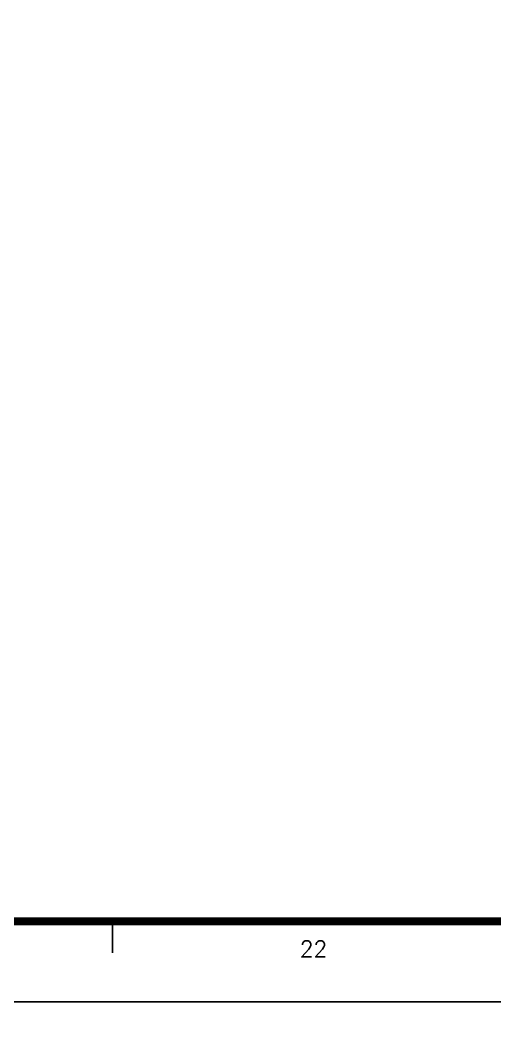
# Model space of a CAD drawing. Header units: inches. Extents: x 18712 to 314639, y 0 to 420500.
# Drawn here: x 125066 to 130965, y 252002 to 264503 of the extents above; entities that cross this region are included whole.
import ezdxf
from ezdxf.enums import TextEntityAlignment as Align

# ---------------------------------------------------------------- set-up
doc = ezdxf.new("R2010")
doc.units = ezdxf.units.IN
doc.header["$LTSCALE"] = 1000
doc.header["$MEASUREMENT"] = 0
doc.layers.add('TK', color=7, linetype='Continuous', true_color=0xffffff)
doc.layers.add('ZG-图框层', color=4, linetype='Continuous', true_color=0x00ffff)
doc.styles.add('ISOCP', font='txt.shx', dxfattribs={"height": 0.2, "bigfont": 'gbcbig.shx'})

msp = doc.modelspace()

# ---------------------------------------------------------------- linework, layer by layer
at = {"layer": 'TK', "lineweight": -3}
msp.add_line((126212.2, 253300), (126212.2, 252908.7), dxfattribs=at)
for points in [[(18712.2, 336400), (18712.2, 252300), (137612.2, 252300), (137612.2, 336400)], [(18712.2, 252300), (18712.2, 168200), (137612.2, 168200), (137612.2, 252300)]]:
    msp.add_lwpolyline(points, close=True, dxfattribs=at)
at = {"layer": 'TK', "lineweight": -3, "const_width": 100}
msp.add_lwpolyline([(21212.2, 335400), (21212.2, 253300), (136612.2, 253300), (136612.2, 335400)], close=True, dxfattribs=at)
at = {"layer": 'ZG-图框层', "lineweight": -3}
for points in [[(18712.2, 252300), (137612.2, 252300), (137612.2, 336400), (18712.2, 336400)], [(18712.2, 168200), (137612.2, 168200), (137612.2, 252300), (18712.2, 252300)]]:
    msp.add_lwpolyline(points, close=True, dxfattribs=at)
at = {"layer": 'ZG-图框层', "lineweight": -3, "const_width": 100}
msp.add_lwpolyline([(21212.2, 253300), (136612.2, 253300), (136612.2, 335400), (21212.2, 335400)], close=True, dxfattribs=at)

# ---------------------------------------------------------------- texts
at = {"layer": 'TK', "style": 'ISOCP'}
msp.add_text('22', height=200, dxfattribs=at).set_placement((128712.2, 252958.7), align=Align.MIDDLE_CENTER)

doc.saveas('drawing.dxf')
